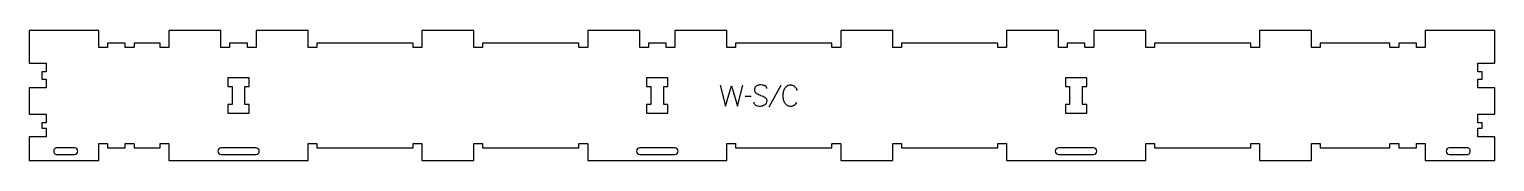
# Model space of a CAD drawing. Extents: x 0 to 2100, y 0 to 186.
import ezdxf

# ---------------------------------------------------------------- set-up
doc = ezdxf.new("R2010")
doc.units = 0
for name, color, linetype in [('1_ANYTOOL_1MMDEEP_LABELS_S', 2, 'CONTINUOUS'), ('3_ANYTOOL_CUTTHROUGH_INSID', 4, 'CONTINUOUS'), ('4_ANYTOOL_CUTTHROUGH_OUTSI', 5, 'CONTINUOUS')]:
    doc.layers.add(name, color=color, linetype=linetype)

msp = doc.modelspace()

# ---------------------------------------------------------------- linework, layer by layer
at = {"layer": '1_ANYTOOL_1MMDEEP_LABELS_S'}
for p, q in [((1076.872354, 107.01994), (1059.68664, 76.248511)), ((1034.315212, 91.377083), (1025.529497, 91.291368))]:
    msp.add_line(p, q, dxfattribs=at)
msp.add_lwpolyline([(989.958069, 107.491368), (997.672354, 77.491368), (1006.115212, 106.591368), (1014.600926, 77.491368), (1022.100926, 107.491368)], dxfattribs=at)
for points in [[(1056.558069, 102.905654, 0.071867), (1056.364955, 104.242261, 0.100684), (1055.738426, 105.423511, 0.047558), (1055.263872, 105.899962, 0.038563), (1054.713872, 106.28869, 0.037928), (1054.016684, 106.636158, 0.026634), (1053.279497, 106.891368, 0.028461), (1050.256164, 107.577351, 0.041577), (1047.172354, 107.834225, 0.036938), (1045.669994, 107.723086, 0.041531), (1044.204497, 107.378868, 0.041583), (1042.82712, 106.80166, 0.038125), (1041.558069, 106.012797, 0.057611), (1040.487916, 105.020893, 0.065808), (1039.693783, 103.800297, 0.06469), (1039.216287, 102.340742, 0.046778), (1039.072354, 100.805654, 0.052235), (1039.23471, 99.255812, 0.075448), (1039.779497, 97.805654, 0.076671), (1040.695589, 96.632602, 0.061023), (1041.900926, 95.748511, 0.021951), (1044.92978, 94.221165, 0.018213), (1048.072354, 92.941368, -0.02405), (1051.173839, 91.635906, -0.02981), (1054.115212, 90.005654, -0.068439), (1055.256513, 89.039724, -0.079282), (1056.065212, 87.787797, -0.076308), (1056.490211, 86.209115, -0.047772), (1056.515212, 84.562797, -0.046243), (1056.221977, 82.881838, -0.06359), (1055.572354, 81.311011, -0.064671), (1054.59953, 80.026822, -0.057073), (1053.343783, 79.012797, -0.067522), (1050.375475, 77.649887, -0.070793), (1047.150926, 77.148511, -0.064027), (1044.011911, 77.511026, -0.070447), (1041.08664, 78.691368, -0.054374), (1039.928223, 79.541001, -0.074742), (1039.029497, 80.652083, -0.075199), (1038.50649, 81.958461, -0.057737), (1038.343783, 83.362797)], [(1100.48664, 99.991368, 0.059291), (1098.950479, 102.920785, 0.066881), (1096.73664, 105.36994, 0.04529), (1095.419654, 106.293817, 0.046757), (1093.956283, 106.961011, 0.04633), (1092.316371, 107.365343, 0.037303), (1090.629497, 107.491368, 0.054828), (1088.123857, 107.215783, 0.073548), (1085.781283, 106.318154, 0.073729), (1083.811961, 104.789921, 0.056205), (1082.293783, 102.798511, 0.033355), (1081.072614, 100.408635, 0.034965), (1080.188426, 97.875297, 0.034911), (1079.658398, 95.20729, 0.031589), (1079.48664, 92.491368, 0.032085), (1079.661143, 89.77474, 0.035383), (1080.19914, 87.10744, 0.035431), (1081.097629, 84.572283, 0.033598), (1082.33664, 82.184225, 0.058628), (1083.898841, 80.18334, 0.073381), (1085.920569, 78.664583, 0.072539), (1088.366542, 77.763529, 0.05208), (1090.972354, 77.491368, 0.033243), (1092.413729, 77.587305, 0.042283), (1093.822354, 77.898511, 0.042766), (1095.065051, 78.4056, 0.044269), (1096.200926, 79.11994, 0.055485), (1098.212721, 81.034841, 0.045948), (1099.800926, 83.31994)]]:
    msp.add_lwpolyline(points, format="xyb", dxfattribs=at)
at = {"layer": '3_ANYTOOL_CUTTHROUGH_INSID'}
for points in [[(290.5, 105.544253), (290.5, 80.044253), (284.5, 80.044253), (284.5, 67.544253), (315, 67.544253), (315, 80.044253), (309, 80.044253), (309, 105.544253), (315, 105.544253), (315, 118.044253), (284.5, 118.044253), (284.5, 105.544253)], [(890.5, 105.544253), (890.5, 80.044253), (884.5, 80.044253), (884.5, 67.544253), (915, 67.544253), (915, 80.044253), (909, 80.044253), (909, 105.544253), (915, 105.544253), (915, 118.044253), (884.5, 118.044253), (884.5, 105.544253)], [(1490.5, 105.544253), (1490.5, 80.044253), (1484.5, 80.044253), (1484.5, 67.544253), (1515, 67.544253), (1515, 80.044253), (1509, 80.044253), (1509, 105.544253), (1515, 105.544253), (1515, 118.044253), (1484.5, 118.044253), (1484.5, 105.544253)]]:
    msp.add_lwpolyline(points, close=True, dxfattribs=at)
for points in [[(64.75, 8.5, 1), (64.75, 18), (39.009651, 18, 0.12263), (37.35456, 17.587875, 0.106401), (36.040385, 16.480762, 0.09127), (35.253336, 14.956608, 0.148392), (35.253336, 11.543392, 0.09127), (36.040385, 10.019238, 0.106401), (37.35456, 8.912125, 0.12263), (39.009651, 8.5)], [(274.75, 8.5), (324.75, 8.5, 1), (324.75, 18), (274.75, 18, 1)], [(874.75, 8.5), (924.75, 8.5, 1), (924.75, 18), (874.75, 18, 1)], [(1474.75, 8.5), (1524.75, 8.5, 1), (1524.75, 18), (1474.75, 18, 1)], [(2034.75, 8.5), (2060.490349, 8.5, 0.12263), (2062.14544, 8.912125, 0.106401), (2063.459615, 10.019238, 0.09127), (2064.246664, 11.543392, 0.148392), (2064.246664, 14.956608, 0.09127), (2063.459615, 16.480762, 0.106401), (2062.14544, 17.587875, 0.12263), (2060.490349, 18), (2034.75, 18, 1)]]:
    msp.add_lwpolyline(points, format="xyb", close=True, dxfattribs=at)
at = {"layer": '4_ANYTOOL_CUTTHROUGH_OUTSI'}
msp.add_lwpolyline([(0, 185.5), (0, 139), (23.75, 139, -0.414214), (24, 138.75), (24, 126.75, -0.414214), (23.75, 126.5), (18, 126.5), (18, 116), (23.75, 116, -0.414214), (24, 115.75), (24, 103.75, -0.414214), (23.75, 103.5), (0, 103.5), (0, 66.089), (23.75, 66.089, -0.414214), (24, 65.839), (24, 53.839, -0.414214), (23.75, 53.589), (18, 53.589), (18, 46), (23.75, 46, -0.414214), (24, 45.75), (24, 33.75, -0.414214), (23.75, 33.5), (0, 33.5), (0, 0), (99.5, 0), (99.5, 23.75, -0.414214), (99.75, 24), (111.75, 24, -0.414214), (112, 23.75), (112, 18), (137.5, 18), (137.5, 23.75, -0.414214), (137.75, 24), (149.75, 24, -0.414214), (150, 23.75), (150, 18), (187.5, 18), (187.5, 23.75, -0.414214), (187.75, 24), (199.75, 24, -0.414214), (200, 23.75), (200, 0), (399.5, 0), (399.5, 23.75, -0.414214), (399.75, 24), (411.75, 24, -0.414214), (412, 23.75), (412, 18), (550, 18), (550, 23.75, -0.414214), (550.25, 24), (562.25, 24, -0.414214), (562.5, 23.75), (562.5, 0), (637, 0), (637, 23.75, -0.414214), (637.25, 24), (649.25, 24, -0.414214), (649.5, 23.75), (649.5, 18), (787.5, 18), (787.5, 23.75, -0.414214), (787.75, 24), (799.75, 24, -0.414214), (800, 23.75), (800, 0), (999.5, 0), (999.5, 23.75, -0.414214), (999.75, 24), (1011.75, 24, -0.414214), (1012, 23.75), (1012, 18), (1150, 18), (1150, 23.75, -0.414214), (1150.25, 24), (1162.25, 24, -0.414214), (1162.5, 23.75), (1162.5, 0), (1237, 0), (1237, 23.75, -0.414214), (1237.25, 24), (1249.25, 24, -0.414214), (1249.5, 23.75), (1249.5, 18), (1387.5, 18), (1387.5, 23.75, -0.414214), (1387.75, 24), (1399.75, 24, -0.414214), (1400, 23.75), (1400, 0), (1599.5, 0), (1599.5, 23.75, -0.414214), (1599.75, 24), (1611.75, 24, -0.414214), (1612, 23.75), (1612, 18), (1750, 18), (1750, 23.75, -0.414214), (1750.25, 24), (1762.25, 24, -0.414214), (1762.5, 23.75), (1762.5, 0), (1837, 0), (1837, 23.75, -0.414214), (1837.25, 24), (1849.25, 24, -0.414214), (1849.5, 23.75), (1849.5, 18), (1949.5, 18), (1949.5, 23.75, -0.414214), (1949.75, 24), (1961.75, 24, -0.414214), (1962, 23.75), (1962, 18), (1987.5, 18), (1987.5, 23.75, -0.414214), (1987.75, 24), (1999.75, 24, -0.414214), (2000, 23.75), (2000, 0), (2099.5, 0), (2099.5, 33.5), (2075.75, 33.5, -0.414214), (2075.5, 33.75), (2075.5, 45.75, -0.414214), (2075.75, 46), (2081.5, 46), (2081.5, 53.589), (2075.75, 53.589, -0.414214), (2075.5, 53.839), (2075.5, 65.839, -0.414214), (2075.75, 66.089), (2099.5, 66.089), (2099.5, 103.5), (2075.75, 103.5, -0.414214), (2075.5, 103.75), (2075.5, 115.75, -0.414214), (2075.75, 116), (2081.5, 116), (2081.5, 126.5), (2075.75, 126.5, -0.414214), (2075.5, 126.75), (2075.5, 138.75, -0.414214), (2075.75, 139), (2099.5, 139), (2099.5, 185.5), (2000, 185.5), (2000, 161.75, -0.414214), (1999.75, 161.5), (1987.75, 161.5, -0.414214), (1987.5, 161.75), (1987.5, 167.5), (1962, 167.5), (1962, 161.75, -0.414214), (1961.75, 161.5), (1949.75, 161.5, -0.414214), (1949.5, 161.75), (1949.5, 167.5), (1849.5, 167.5), (1849.5, 161.75, -0.414214), (1849.25, 161.5), (1837.25, 161.5, -0.414214), (1837, 161.75), (1837, 185.5), (1762.5, 185.5), (1762.5, 161.75, -0.414214), (1762.25, 161.5), (1750.25, 161.5, -0.414214), (1750, 161.75), (1750, 167.5), (1612, 167.5), (1612, 161.75, -0.414214), (1611.75, 161.5), (1599.75, 161.5, -0.414214), (1599.5, 161.75), (1599.5, 185.5), (1525, 185.5), (1525, 161.75, -0.414214), (1524.75, 161.5), (1512.75, 161.5, -0.414214), (1512.5, 161.75), (1512.5, 167.5), (1487, 167.5), (1487, 161.75, -0.414214), (1486.75, 161.5), (1474.75, 161.5, -0.414214), (1474.5, 161.75), (1474.5, 185.5), (1400, 185.5), (1400, 161.75, -0.414214), (1399.75, 161.5), (1387.75, 161.5, -0.414214), (1387.5, 161.75), (1387.5, 167.5), (1249.5, 167.5), (1249.5, 161.75, -0.414214), (1249.25, 161.5), (1237.25, 161.5, -0.414214), (1237, 161.75), (1237, 185.5), (1162.5, 185.5), (1162.5, 161.75, -0.414214), (1162.25, 161.5), (1150.25, 161.5, -0.414214), (1150, 161.75), (1150, 167.5), (1012, 167.5), (1012, 161.75, -0.414214), (1011.75, 161.5), (999.75, 161.5, -0.414214), (999.5, 161.75), (999.5, 185.5), (925, 185.5), (925, 161.75, -0.414214), (924.75, 161.5), (912.75, 161.5, -0.414214), (912.5, 161.75), (912.5, 167.5), (887, 167.5), (887, 161.75, -0.414214), (886.75, 161.5), (874.75, 161.5, -0.414214), (874.5, 161.75), (874.5, 185.5), (800, 185.5), (800, 161.75, -0.414214), (799.75, 161.5), (787.75, 161.5, -0.414214), (787.5, 161.75), (787.5, 167.5), (649.5, 167.5), (649.5, 161.75, -0.414214), (649.25, 161.5), (637.25, 161.5, -0.414214), (637, 161.75), (637, 185.5), (562.5, 185.5), (562.5, 161.75, -0.414214), (562.25, 161.5), (550.25, 161.5, -0.414214), (550, 161.75), (550, 167.5), (412, 167.5), (412, 161.75, -0.414214), (411.75, 161.5), (399.75, 161.5, -0.414214), (399.5, 161.75), (399.5, 185.5), (325, 185.5), (325, 161.75, -0.414214), (324.75, 161.5), (312.75, 161.5, -0.414214), (312.5, 161.75), (312.5, 167.5), (287, 167.5), (287, 161.75, -0.414214), (286.75, 161.5), (274.75, 161.5, -0.414214), (274.5, 161.75), (274.5, 185.5), (200, 185.5), (200, 161.75, -0.414214), (199.75, 161.5), (187.75, 161.5, -0.414214), (187.5, 161.75), (187.5, 167.5), (150, 167.5), (150, 161.75, -0.414214), (149.75, 161.5), (137.75, 161.5, -0.414214), (137.5, 161.75), (137.5, 167.5), (112, 167.5), (112, 161.75, -0.414214), (111.75, 161.5), (99.75, 161.5, -0.414214), (99.5, 161.75), (99.5, 185.5)], format="xyb", close=True, dxfattribs=at)

doc.saveas('drawing.dxf')
